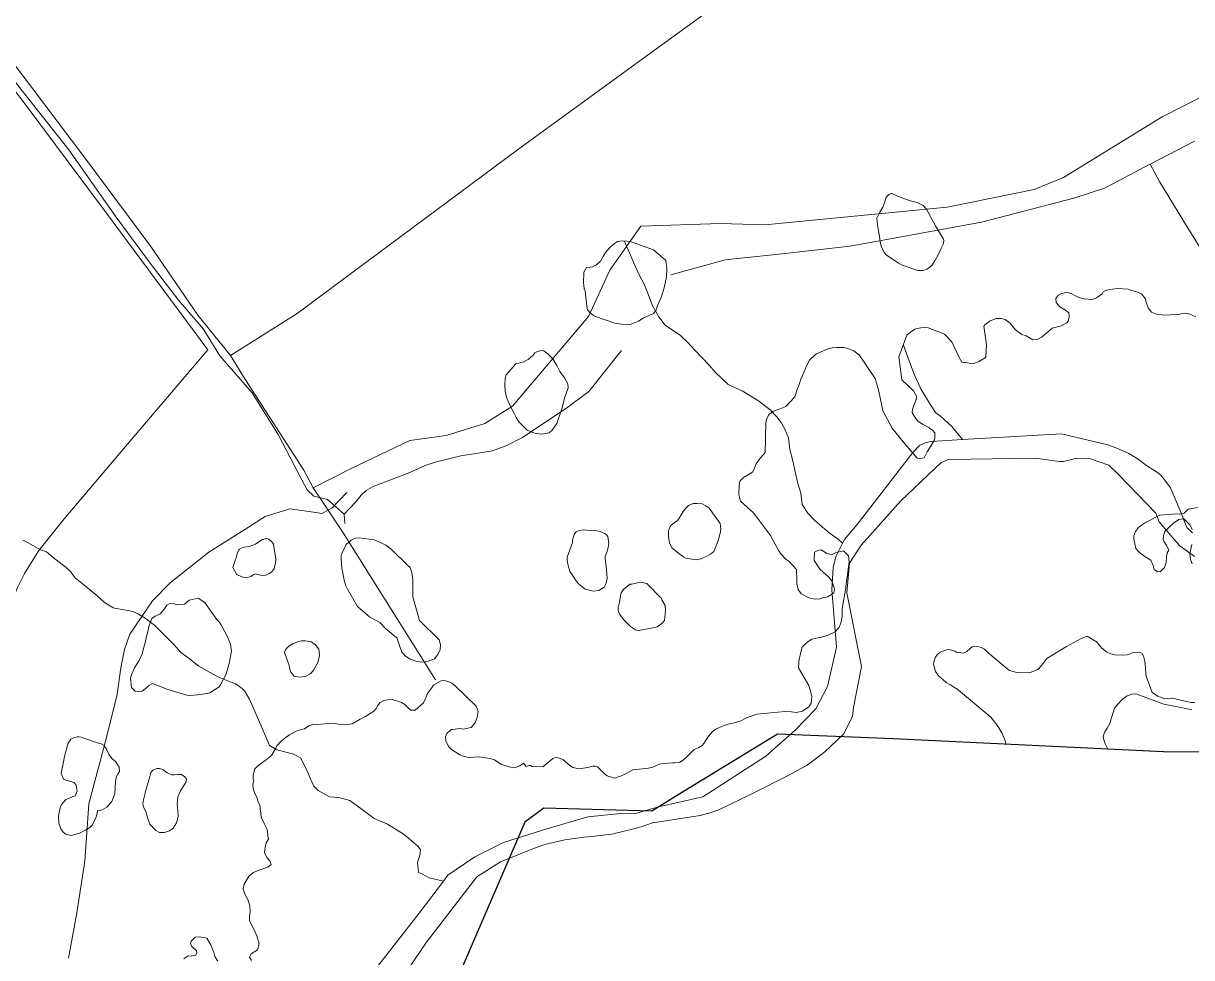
# Model space of a CAD drawing. Header units: metres. Extents: x 4652992 to 4879070, y 2074171 to 2309877.
# Drawn here: x 4653907.9 to 4654094.4, y 2306624.8 to 2306774 of the extents above; entities that cross this region are included whole.
import ezdxf

# ---------------------------------------------------------------- set-up
doc = ezdxf.new("R2010")
doc.units = ezdxf.units.M
doc.header["$MEASUREMENT"] = 0
doc.linetypes.add('DGN Style 3', pattern=[92.779933, 66.271381, -26.508552])
for name, color, linetype, lineweight in [('Level 1', 2, 'Continuous', 0), ('Level 2', 6, 'Continuous', 0), ('Level 20', 30, 'DGN Style 3', 0), ('Level 3', 46, 'Continuous', 0), ('Level 37', 3, 'Continuous', 0), ('Level 38', 3, 'Continuous', 0), ('Level 40', 1, 'Continuous', 0)]:
    doc.layers.add(name, color=color, linetype=linetype, lineweight=lineweight)
doc.layers.add('Limite', color=38, linetype='Continuous', lineweight=0, plot=False)

msp = doc.modelspace()

# ---------------------------------------------------------------- linework, layer by layer
at = {"layer": 'Level 1'}
for points in [[(4654003.798525, 2306739.259707, 1405), (4654004.823488, 2306736.971682, 1403), (4654005.342287, 2306735.672915, 1402), (4654006.314089, 2306733.625674, 1400), (4654006.884524, 2306732.546084, 1399), (4654007.472109, 2306731.186709, 1398), (4654008.308474, 2306728.881289, 1397), (4654009.330691, 2306727.141115, 1396), (4654010.328127, 2306725.799929, 1395), (4654012.800112, 2306724.116091, 1394), (4654013.889712, 2306723.050295, 1393), (4654015.086489, 2306721.794131, 1392), (4654017.444704, 2306719.360293, 1390), (4654018.319521, 2306718.264712, 1389), (4654020.41553, 2306716.333498, 1388), (4654022.638674, 2306715.30768, 1387), (4654025.23511, 2306713.709109, 1386), (4654027.121706, 2306712.252077, 1385), (4654028.166323, 2306711.177492, 1384), (4654028.879885, 2306710.275332, 1383), (4654029.482119, 2306709.075686, 1382), (4654030.015688, 2306707.786684, 1381), (4654030.212282, 2306705.925112, 1380), (4654030.722903, 2306704.116091, 1379), (4654031.183291, 2306701.888125, 1377), (4654031.496096, 2306700.50989, 1376), (4654031.979494, 2306698.953676, 1375), (4654032.211733, 2306697.148928, 1374), (4654033.105288, 2306695.778689, 1373), (4654034.175295, 2306694.667727, 1372), (4654035.381899, 2306693.584292, 1371), (4654036.501284, 2306692.630312, 1370), (4654037.94153, 2306691.631533, 1369), (4654038.654698, 2306690.99313, 1368.4905)], [(4654048.379885, 2306722.581911, 1386), (4654049.27228, 2306720.109682, 1381), (4654050.121279, 2306717.799074, 1378), (4654051.157473, 2306715.648928, 1375), (4654052.665285, 2306713.06592, 1372), (4654053.484926, 2306711.859133, 1370), (4654054.340517, 2306711.229494, 1369), (4654056.101076, 2306709.608095, 1368), (4654057.796451, 2306707.516023, 1367.300058)], [(4653907.865407, 2306691.487988, 1408.8586), (4653908.697498, 2306691.017673, 1408.4108), (4653910.671836, 2306689.947457, 1407.504), (4653911.629539, 2306689.604453, 1407.0828), (4653912.692525, 2306688.719495, 1406.3787), (4653914.12369, 2306687.611599, 1405.4908), (4653914.748588, 2306687.088111, 1404.7453), (4653915.420381, 2306686.504345, 1404.3723), (4653916.177214, 2306685.436372, 1404.0985), (4653918.160708, 2306683.83832, 1403), (4653919.701906, 2306682.609133, 1402), (4653920.852114, 2306681.583132, 1401), (4653921.580691, 2306681.074099, 1400), (4653922.254885, 2306680.674685, 1399), (4653925.430727, 2306680.09833, 1397.92), (4653926.28052, 2306679.733889, 1397.88), (4653927.558108, 2306678.915713, 1397.88), (4653928.911318, 2306677.872927, 1397.74), (4653931.930483, 2306674.793886, 1396), (4653933.041323, 2306673.548891, 1395), (4653934.204287, 2306672.720095, 1394), (4653935.9173, 2306671.356692, 1393), (4653939.091494, 2306669.598513, 1391), (4653941.799319, 2306668.524294, 1390), (4653942.863283, 2306667.80768, 1389.36), (4653943.246889, 2306667.405276, 1389.12), (4653944.00928, 2306666.070498, 1389), (4653945.973879, 2306661.559695, 1388), (4653947.227724, 2306658.71332, 1387), (4653948.390078, 2306658.003298, 1386.92), (4653951.086122, 2306657.32158, 1386), (4653952.223832, 2306656.66012, 1385.5629), (4653953.229251, 2306654.622825, 1385), (4653953.943627, 2306652.876571, 1384), (4653954.287586, 2306652.188653, 1383), (4653954.975504, 2306651.527193, 1382), (4653956.774675, 2306650.521775, 1381.3252), (4653958.256344, 2306650.415941, 1381), (4653960.029056, 2306649.913232, 1380), (4653961.997683, 2306648.456484, 1379), (4653963.918439, 2306647.055726, 1378.4747), (4653966.043276, 2306646.156496, 1378), (4653968.721316, 2306644.501711, 1377), (4653970.955874, 2306642.55292, 1376), (4653971.300329, 2306642.022018, 1375.8521), (4653971.20111, 2306641.162121, 1375.6736), (4653970.837307, 2306640.004566, 1375.4968), (4653971.002672, 2306638.417063, 1375.3449), (4653971.498767, 2306638.185552, 1375.2546), (4653972.689394, 2306637.557165, 1375), (4653974.962115, 2306637.038226, 1374.225646)]]:
    msp.add_polyline3d(points, dxfattribs=at)
at = {"layer": 'Level 2'}
for points in [[(4653963.118288, 2306621.724673, 1375), (4653971.118288, 2306631.919131, 1374.5517), (4653974.962115, 2306637.038226, 1374.2256), (4653975.687685, 2306638.004519, 1374.1641), (4653979.986513, 2306640.925478, 1374), (4653984.561709, 2306643.235293, 1373.5315), (4653991.439089, 2306645.37073, 1373.3603), (4653997.988528, 2306647.320498, 1373.2165), (4654003.28351, 2306647.821108, 1372.9651), (4654005.431887, 2306647.784731, 1372.9651), (4654009.25812, 2306648.908877, 1372.6865), (4654016.353518, 2306650.523073, 1372.2969), (4654026.393496, 2306657.014101, 1371.095), (4654031.090273, 2306661.14728, 1370.615), (4654034.410708, 2306664.527712, 1369.995), (4654036.225527, 2306668.109499, 1370), (4654037.69269, 2306674.38373, 1369.72), (4654036.928713, 2306683.53351, 1369), (4654037.167483, 2306687.160525, 1368.8), (4654037.633486, 2306688.981692, 1368.66), (4654038.654698, 2306690.99313, 1368.4905), (4654038.959109, 2306691.592715, 1368.44), (4654040.98572, 2306693.976687, 1368.38), (4654049.890322, 2306705.463503, 1368), (4654050.935488, 2306706.558474, 1367.72), (4654051.946291, 2306707.075503, 1367.64), (4654052.819704, 2306707.231692, 1367.54), (4654057.796451, 2306707.516023, 1367.3001), (4654073.561098, 2306708.416689, 1366.54), (4654081.000124, 2306706.670901, 1366.14), (4654082.656313, 2306706.072085, 1366), (4654084.356509, 2306705.328676, 1365.98), (4654085.667483, 2306704.519106, 1365.9), (4654087.12372, 2306703.408083, 1365.8), (4654088.901308, 2306702.257326, 1365.52), (4654089.412905, 2306701.846316, 1365.28), (4654090.091311, 2306701.023684, 1365.28), (4654091.002688, 2306699.820315, 1365.16), (4654092.486696, 2306696.309878, 1365), (4654093.561892, 2306693.494509, 1364), (4654094.493105, 2306692.662295, 1363.92)], [(4654094.81653, 2306688.864504, 1364), (4654092.499087, 2306690.52289, 1363.7338), (4654091.987307, 2306691.093691, 1363.7738), (4654089.155276, 2306694.404116, 1365), (4654088.63312, 2306695.79352, 1365.18), (4654082.64551, 2306702.011477, 1365.8976), (4654081.164919, 2306703.430117, 1365.9976), (4654078.060305, 2306704.502077, 1366.3948), (4654075.920107, 2306704.581118, 1366.4148), (4654075.011294, 2306704.274111, 1366.4948), (4654073.9079, 2306704.024111, 1366.5348), (4654073.284487, 2306704.011111, 1366.5348), (4654069.444094, 2306704.539675, 1366.7635), (4654055.566714, 2306704.364504, 1367.92), (4654054.408083, 2306703.859682, 1368), (4654047.94269, 2306697.761477, 1368.1574), (4654041.614077, 2306690.685305, 1368.4656), (4654039.750307, 2306687.812319, 1368.5656), (4654039.333315, 2306683.051089, 1369), (4654041.654909, 2306671.283877, 1369.7326), (4654040.420473, 2306664.758913, 1369.68), (4654040.226504, 2306663.317873, 1369.7), (4654038.816897, 2306660.494875, 1370), (4654035.803286, 2306657.690127, 1370.7822), (4654035.105532, 2306657.129702, 1370.7822), (4654033.00873, 2306655.567873, 1370.8822), (4654030.08948, 2306653.962099, 1371.0222), (4654024.372317, 2306651.082522, 1371.68), (4654018.931277, 2306648.407473, 1372.02), (4654017.689272, 2306647.994875, 1372.16), (4654015.927492, 2306647.502321, 1372.28), (4654014.246279, 2306647.244326, 1372.38), (4654008.308108, 2306646.367922, 1372.68), (4654006.512697, 2306645.719485, 1372.8), (4654005.157717, 2306645.331484, 1372.9), (4654003.778933, 2306645.037478, 1372.98), (4654001.858889, 2306644.564516, 1373.04), (4654000.410708, 2306644.359682, 1373.1), (4653999.128298, 2306644.237673, 1373.18), (4653997.493532, 2306644.058474, 1373.22), (4653996.264529, 2306643.910097, 1373.28), (4653994.359133, 2306643.641482, 1373.3), (4653991.140078, 2306642.901491, 1373.38), (4653989.746523, 2306642.403078, 1373.44), (4653984.062502, 2306640.107302, 1373.54), (4653980.291689, 2306637.707522, 1374), (4653972.26813, 2306627.297121, 1374.78), (4653967.302126, 2306619.995913, 1375)]]:
    msp.add_polyline3d(points, dxfattribs=at)
at = {"layer": 'Level 20', "linetype": 'Continuous'}
msp.add_polyline3d([(4653915.113804, 2306624.756199, 1398.5443), (4653916.438629, 2306631.689432, 1398.6443), (4653917.722751, 2306640.221493, 1398.5443), (4653918.396721, 2306649.391944, 1398.6443), (4653921.248137, 2306660.210158, 1398.5443), (4653922.896996, 2306666.842386, 1398.586428), (4653923.481021, 2306671.071202, 1398.686427), (4653924.056837, 2306674.011911, 1398.786428), (4653924.936684, 2306676.479681, 1398.886427), (4653928.5249, 2306681.798305, 1398.786428), (4653931.377747, 2306684.642675, 1398.786428), (4653937.528943, 2306689.565817, 1398.886427), (4653943.256005, 2306693.162511, 1399.086428), (4653946.545134, 2306695.230657, 1399.086428), (4653950.472435, 2306696.49301, 1399.186427), (4653953.550343, 2306696.034917, 1399.186427), (4653955.571553, 2306695.710786, 1398.886427), (4653957.180095, 2306696.582976, 1398.886427), (4653959.539571, 2306699.052213, 1398.886427)], dxfattribs=at)
at = {"layer": 'Level 3'}
for points in [[(4653877.701479, 2306802.479494, 1419.87), (4653893.8631, 2306781.741091, 1419), (4653906.013308, 2306765.444704, 1418), (4653915.219118, 2306753.78229, 1417), (4653922.753115, 2306743.044314, 1416), (4653928.345522, 2306735.463503, 1415), (4653932.666323, 2306729.793886, 1414), (4653936.69092, 2306725.165285, 1413), (4653939.283327, 2306720.878481, 1412), (4653944.422732, 2306714.981875, 1409.16), (4653948.611086, 2306708.311709, 1405.98), (4653951.959109, 2306701.89313, 1402.64), (4653953.228091, 2306699.492129, 1399.92), (4653954.300478, 2306698.504702, 1399.18), (4653956.481875, 2306697.961916, 1399), (4653959.102297, 2306695.643679, 1398.3)], [(4654094.794497, 2306755.173281, 1397.51), (4654087.728884, 2306751.466494, 1397.54)], [(4654011.275515, 2306733.824282, 1398.56), (4654019.898684, 2306736.194521, 1398.5), (4654028.456728, 2306737.13373, 1398.42), (4654039.871706, 2306738.394472, 1398), (4654060.796328, 2306742.210696, 1397.68), (4654075.580324, 2306746.081484, 1397.64), (4654080.422732, 2306747.638308, 1397.54), (4654082.871706, 2306748.911318, 1397.54), (4654085.968874, 2306750.602297, 1397.54), (4654086.679323, 2306750.978091, 1397.54), (4654087.176882, 2306751.228091, 1397.54), (4654087.728884, 2306751.466494, 1397.54), (4654089.199099, 2306748.736513, 1397), (4654093.679079, 2306741.372072, 1393.06), (4654098.869875, 2306733.124331, 1388.16), (4654101.323488, 2306728.773684, 1386.2), (4654102.456118, 2306726.295473, 1385), (4654103.123476, 2306725.523928, 1384.56), (4654107.967898, 2306723.807925, 1383), (4654109.959475, 2306721.939089, 1382), (4654112.62073, 2306715.71332, 1380), (4654113.725283, 2306712.953127, 1379), (4654114.193911, 2306711.760683, 1378.48)], [(4654003.368288, 2306721.754092, 1398.14), (4653998.152712, 2306715.21509, 1398.14), (4653994.8183, 2306712.695925, 1398.14), (4653987.598696, 2306707.849489, 1398.14), (4653985.081911, 2306706.571291, 1398.14), (4653982.774477, 2306705.725283, 1398.14), (4653977.760683, 2306704.929873, 1398.14), (4653975.555483, 2306704.423281, 1398.14), (4653973.671877, 2306703.934084, 1398.14), (4653972.039919, 2306703.404909, 1398.14), (4653969.363528, 2306702.19031, 1398.14), (4653963.727297, 2306700.053713, 1398.14), (4653962.644472, 2306699.391115, 1398.14), (4653961.859499, 2306698.635073, 1398.14), (4653960.997927, 2306697.591677, 1398.14), (4653959.102297, 2306695.643679, 1398.3), (4653959.257509, 2306694.155276, 1398)]]:
    msp.add_polyline3d(points, dxfattribs=at)
at = {"layer": 'Level 37'}
for points in [[(4653973.677676, 2306669.192818, 1383.321722), (4653958.96536, 2306692.642822, 1398.421721), (4653956.040124, 2306697.071658, 1400.021722), (4653954.178455, 2306699.817374, 1402.821722), (4653952.714067, 2306702.648817, 1404.721721), (4653943.255712, 2306717.233433, 1412.021722), (4653941.005814, 2306720.959717, 1413.221721), (4653935.802357, 2306727.40005, 1414.421721), (4653928.261899, 2306738.360041, 1417.021722), (4653917.719956, 2306752.487298, 1418.321722), (4653906.768444, 2306767.039859, 1419.321722), (4653899.030715, 2306777.13192, 1419.898601), (4653892.014047, 2306786.283525, 1420.421721), (4653877.356803, 2306805.70542, 1421.021722), (4653880.458037, 2306815.110761, 1422.021722), (4653886.605424, 2306832.251698, 1422.121722), (4653891.648669, 2306847.352522, 1422.421721), (4653895.74929, 2306860.857101, 1422.752103)], [(4653941.005814, 2306720.959717, 1413.221721), (4653951.602638, 2306727.655431, 1413.586428), (4653986.784666, 2306753.750896, 1412.986428), (4654008.659337, 2306769.701789, 1412.586428), (4654037.434658, 2306790.6114, 1412.986428), (4654074.533433, 2306817.439307, 1412.086428)], [(4654096.029775, 2306762.294338, 1402.586428), (4654089.634417, 2306759.039618, 1402.586428), (4654073.879043, 2306749.360223, 1401.186427), (4654069.244938, 2306747.425378, 1401.186427), (4654055.351056, 2306744.617359, 1401.586428), (4654026.252607, 2306741.79738, 1402.686427), (4654019.199217, 2306742.0118, 1404.786428), (4654006.480967, 2306741.60575, 1407.286428), (4654001.527995, 2306734.544861, 1406.086428), (4653998.123254, 2306727.19302, 1405.286428), (4653985.984389, 2306712.880358, 1404.386427), (4653981.592447, 2306710.076527, 1403.986428), (4653975.377246, 2306708.155993, 1403.486428), (4653969.611128, 2306707.385403, 1403.486428), (4653960.160121, 2306702.877505, 1403.486428), (4653954.178455, 2306699.817374, 1402.821722)]]:
    msp.add_polyline3d(points, dxfattribs=at)
at = {"layer": 'Level 38'}
msp.add_polyline3d([(4653846.683281, 2306763.614391, 1422.6217), (4653838.672211, 2306753.87082, 1422.6217), (4653862.719997, 2306721.567097, 1419.849803), (4653883.785163, 2306693.269968, 1417.4217), (4653891.57649, 2306683.05803, 1415.7217), (4653893.274688, 2306681.195533, 1415.4217), (4653894.862878, 2306679.77811, 1414.9217), (4653902.566784, 2306673.070888, 1411.7217), (4653907.016291, 2306683.935236, 1411.0217), (4653908.104302, 2306686.133549, 1410.2217), (4653910.407836, 2306689.837934, 1409.6217), (4653914.471646, 2306694.891525, 1410.3217), (4653924.240879, 2306706.414229, 1412.3217), (4653937.367496, 2306721.875038, 1414.5217), (4653920.863767, 2306744.10528, 1418.5217), (4653907.7447, 2306761.690462, 1420.1217), (4653901.23698, 2306769.926025, 1420.573535), (4653890.461241, 2306783.562794, 1421.3217), (4653876.15385, 2306800.47325, 1422.0217), (4653874.364621, 2306798.154441, 1422.9217), (4653866.616798, 2306788.518172, 1422.5217), (4653849.833245, 2306767.678082, 1422.5217), (4653846.683281, 2306763.614391, 1422.6217)], dxfattribs=at)
at = {"layer": 'Level 40', "color": 3, "flags": 128}
for points, elevation in [([(4653986.52132, 2306719.616138), (4653986.99553, 2306719.736797), (4653987.773253, 2306719.960235), (4653988.474458, 2306720.320604), (4653989.227847, 2306720.966061), (4653989.524654, 2306721.379178), (4653989.963086, 2306721.601775), (4653990.580376, 2306721.75199), (4653990.991595, 2306721.701757), (4653991.61551, 2306721.217322), (4653992.429803, 2306720.433094), (4653993.062382, 2306719.366398), (4653993.556694, 2306718.367045), (4653994.305939, 2306717.395479), (4653994.794262, 2306716.426857), (4653994.885215, 2306715.787776), (4653994.570999, 2306714.871954), (4653994.344608, 2306714.277935), (4653993.863282, 2306712.435029), (4653993.060184, 2306710.113083), (4653992.292856, 2306709.023143), (4653991.845283, 2306708.617553), (4653990.608718, 2306708.414403), (4653989.515858, 2306708.552057), (4653988.349309, 2306709.049847), (4653987.898396, 2306709.464371), (4653986.992606, 2306710.372264), (4653986.573511, 2306711.054404), (4653986.076993, 2306712.013576), (4653985.575259, 2306712.996366), (4653985.063406, 2306714.135808), (4653984.792119, 2306715.266541), (4653984.747658, 2306716.281714), (4653984.811264, 2306717.326995), (4653984.956737, 2306717.87612), (4653986.52132, 2306719.616138)], 1409.388405), ([(4653995.537243, 2306691.100966), (4653995.583335, 2306691.537432), (4653995.883191, 2306692.479813), (4653996.146332, 2306692.810655), (4653996.601727, 2306693.025546), (4653997.338248, 2306693.102737), (4653997.852263, 2306693.066861), (4653998.673516, 2306693.035616), (4653999.417122, 2306692.957801), (4653999.961884, 2306692.8753), (4654000.719131, 2306692.527529), (4654000.984542, 2306692.298579), (4654001.223225, 2306692.038984), (4654001.382649, 2306690.893791), (4654001.14654, 2306689.807543), (4654000.761125, 2306688.841714), (4654000.775533, 2306688.522903), (4654000.926543, 2306687.307366), (4654001.056916, 2306686.120854), (4654001.072693, 2306685.350498), (4654000.941837, 2306684.591594), (4654000.62417, 2306683.986243), (4653999.787774, 2306683.421153), (4653998.856484, 2306683.33788), (4653997.563913, 2306683.666387), (4653996.538866, 2306684.517751), (4653996.055919, 2306685.15902), (4653995.732866, 2306685.607437), (4653995.113501, 2306686.447257), (4653994.80942, 2306687.642431), (4653994.707897, 2306688.36474), (4653994.688529, 2306688.743724), (4653995.537243, 2306691.100966)], 1391.888405), ([(4653949.609805, 2306673.565192), (4653949.622383, 2306673.623299), (4653949.888225, 2306674.136001), (4653950.284054, 2306674.545235), (4653950.949944, 2306674.935684), (4653951.661299, 2306675.247264), (4653952.33866, 2306675.379017), (4653952.939389, 2306675.41266), (4653953.863743, 2306675.23082), (4653954.446537, 2306674.893129), (4653955.068856, 2306674.090359), (4653955.216225, 2306673.138763), (4653954.971345, 2306672.024761), (4653954.28211, 2306670.793786), (4653953.82171, 2306670.197759), (4653952.939167, 2306669.73232), (4653951.960372, 2306669.625616), (4653951.168303, 2306669.78538), (4653950.63143, 2306670.403092), (4653950.421416, 2306671.053863), (4653950.335372, 2306671.46609), (4653949.609805, 2306673.565192)], 1393.388405), ([(4653927.386772, 2306651.107497), (4653927.442146, 2306651.362887), (4653927.870374, 2306652.765512), (4653928.12682, 2306653.755801), (4653928.301209, 2306654.362021), (4653928.603005, 2306654.755008), (4653929.217354, 2306655.027023), (4653929.6392, 2306655.029109), (4653930.179191, 2306654.843488), (4653930.89095, 2306654.351446), (4653931.612958, 2306653.99342), (4653932.042857, 2306653.989372), (4653932.603038, 2306654.050667), (4653933.166668, 2306654.070359), (4653933.698549, 2306653.692206), (4653933.962012, 2306653.309704), (4653933.837722, 2306652.766105), (4653933.548886, 2306652.331481), (4653932.987141, 2306651.464962), (4653932.563041, 2306650.509242), (4653932.480121, 2306649.393087), (4653932.582288, 2306648.335312), (4653932.622474, 2306647.349639), (4653932.393263, 2306646.346209), (4653931.863562, 2306645.497523), (4653931.252969, 2306645.060425), (4653930.452677, 2306644.79912), (4653929.667798, 2306644.83327), (4653929.09341, 2306645.122698), (4653928.117674, 2306646.121366), (4653927.744042, 2306647.17798), (4653927.462904, 2306648.135969), (4653927.135354, 2306648.73847), (4653926.998159, 2306649.363847), (4653927.107665, 2306650.033062), (4653927.386772, 2306651.107497)], 1400.888405)]:
    msp.add_lwpolyline(points, dxfattribs=dict(at, elevation=elevation))
at = {"layer": 'Level 40', "color": 3}
for points in [[(4654047.442501, 2306746.394787, 1408.888405), (4654047.554148, 2306746.339583, 1408.888405), (4654049.281432, 2306745.685877, 1408.388405), (4654049.704666, 2306745.593973, 1408.388405), (4654050.537212, 2306745.353678, 1408.388405), (4654051.510169, 2306744.864141, 1408.388405), (4654052.067308, 2306744.32694, 1408.388405), (4654053.53241, 2306741.521062, 1406.888405), (4654054.724354, 2306739.622272, 1405.388405), (4654054.817272, 2306739.285402, 1405.388405), (4654054.760281, 2306738.810166, 1405.388405), (4654054.395058, 2306738.064543, 1405.388405), (4654053.886265, 2306737.021414, 1405.388405), (4654053.362751, 2306736.069376, 1405.388405), (4654052.870645, 2306735.319489, 1405.388405), (4654052.170614, 2306734.707302, 1405.388405), (4654051.458946, 2306734.513013, 1405.388405), (4654050.66849, 2306734.52236, 1405.388405), (4654048.141966, 2306735.350639, 1407.388405), (4654047.58348, 2306735.689007, 1407.388405), (4654046.391871, 2306736.463145, 1407.388405), (4654045.657728, 2306736.943598, 1407.388405), (4654045.271286, 2306737.408369, 1407.388405), (4654044.821167, 2306738.412007, 1407.388405), (4654044.655847, 2306739.108565, 1407.388405), (4654044.592188, 2306739.647184, 1407.388405), (4654044.248783, 2306741.78255, 1407.388405), (4654044.152519, 2306742.315306, 1407.388405), (4654044.102415, 2306742.886092, 1407.388405), (4654044.618126, 2306743.82773, 1407.388405), (4654045.068731, 2306744.638228, 1407.388405), (4654045.391574, 2306745.47542, 1407.388405), (4654045.622102, 2306746.245671, 1407.388405), (4654045.869584, 2306746.499858, 1407.388405), (4654046.05193, 2306746.647844, 1407.388405), (4654046.286143, 2306746.738571, 1407.388405), (4654046.578869, 2306746.806197, 1407.388405), (4654047.442501, 2306746.394787, 1408.888405)], [(4653997.777786, 2306734.988778, 1410.888405), (4653998.367463, 2306735.072214, 1410.888405), (4653998.734014, 2306735.119715, 1410.888405), (4653999.370961, 2306735.426728, 1410.888405), (4654000.00112, 2306736.015386, 1410.888405), (4654000.463723, 2306736.751204, 1410.888405), (4654000.830882, 2306737.410731, 1410.888405), (4654001.491158, 2306738.189096, 1410.888405), (4654002.237288, 2306738.833066, 1410.888405), (4654002.765567, 2306739.128431, 1410.888405), (4654003.480463, 2306739.224558, 1410.888405), (4654004.293671, 2306739.194216, 1410.888405), (4654004.930292, 2306739.083395, 1410.888405), (4654008.503459, 2306737.82581, 1409.388405), (4654010.438421, 2306736.085944, 1407.888405), (4654010.618248, 2306734.835619, 1407.888405), (4654010.534014, 2306733.507991, 1407.888405), (4654010.181012, 2306731.729261, 1407.888405), (4654009.724586, 2306730.200394, 1407.888405), (4654009.11628, 2306728.903632, 1407.888405), (4654008.840416, 2306728.10274, 1407.888405), (4654008.509298, 2306727.635681, 1407.888405), (4654007.422726, 2306727.177382, 1407.888405), (4654006.848387, 2306726.921867, 1407.888405), (4654006.086122, 2306726.447198, 1407.888405), (4654004.775004, 2306725.884764, 1407.888405), (4654004.129505, 2306725.82499, 1407.888405), (4654003.317166, 2306725.944237, 1407.888405), (4654002.307439, 2306726.120406, 1407.888405), (4653999.238885, 2306727.162427, 1409.388405), (4653998.931591, 2306727.330184, 1409.388405), (4653998.370861, 2306727.752728, 1409.388405), (4653997.955201, 2306728.234877, 1409.388405), (4653997.821307, 2306728.823817, 1409.388405), (4653997.567216, 2306731.202844, 1410.888405), (4653997.435888, 2306731.57533, 1410.888405), (4653997.345145, 2306732.166441, 1410.888405), (4653997.336331, 2306732.476252, 1410.888405), (4653997.341328, 2306733.129312, 1410.888405), (4653997.376047, 2306733.570243, 1410.888405), (4653997.348364, 2306733.868876, 1410.888405), (4653997.367222, 2306734.271265, 1410.888405), (4653997.777786, 2306734.988778, 1410.888405)], [(4653944.334687, 2306624.400721, 1388.9), (4653944.033207, 2306624.901384, 1389.3), (4653944.280991, 2306625.427343, 1389.65), (4653945.319149, 2306626.100141, 1390.15), (4653945.561855, 2306627.020579, 1390.5), (4653945.209999, 2306628.318445, 1390.9), (4653944.720235, 2306629.380952, 1391.3), (4653944.008731, 2306630.732595, 1391.6), (4653944.007588, 2306631.346386, 1391.6), (4653944.135635, 2306632.151651, 1391.6), (4653944.070625, 2306633.085789, 1391.6), (4653943.761423, 2306634.115885, 1391.6), (4653943.347331, 2306634.861627, 1391.6), (4653943.020252, 2306635.807806, 1391.6), (4653943.18153, 2306636.561963, 1391.6), (4653943.955639, 2306637.892552, 1391.4), (4653944.638681, 2306638.40396, 1391.4), (4653945.267957, 2306638.663926, 1391.4), (4653946.9422, 2306639.270359, 1391.4), (4653947.464839, 2306639.717293, 1391.1), (4653947.30843, 2306640.234768, 1390.75), (4653946.782791, 2306640.807801, 1390.15), (4653946.425556, 2306641.632651, 1389.8), (4653946.51159, 2306642.448825, 1389.8), (4653946.706572, 2306643.153861, 1389.8), (4653947.09238, 2306643.823982, 1391.65), (4653947.011037, 2306643.920133, 1393.5), (4653946.933078, 2306644.358749, 1393.5), (4653946.843015, 2306645.26553, 1393.5), (4653946.590404, 2306645.810025, 1393.5), (4653946.390462, 2306646.11977, 1393.5), (4653945.901323, 2306647.235089, 1393.5), (4653945.855423, 2306647.858174, 1393.5), (4653945.858609, 2306647.917028, 1393.1978), (4653945.769682, 2306648.160319, 1393.15), (4653945.673509, 2306649.175831, 1392.9), (4653945.401364, 2306649.651414, 1392.9), (4653945.195646, 2306650.437531, 1392.9), (4653944.85312, 2306651.020864, 1392.9), (4653944.602737, 2306651.816443, 1392.9), (4653944.566311, 2306652.519965, 1392.9), (4653944.715358, 2306653.058727, 1393.2), (4653944.626383, 2306653.30439, 1393.5), (4653944.613801, 2306654.019352, 1393.5), (4653944.692752, 2306654.384055, 1393.5), (4653944.89596, 2306654.983433, 1393.5), (4653945.229271, 2306655.350714, 1393.5), (4653946.18304, 2306656.092966, 1393.5), (4653946.479171, 2306656.252744, 1393.5), (4653947.238676, 2306656.891403, 1393.5), (4653947.517478, 2306657.086222, 1393.5), (4653948.253789, 2306658.353401, 1393.5), (4653948.339914, 2306658.575682, 1393.5), (4653949.056954, 2306659.41243, 1393.5), (4653949.8647, 2306660.041513, 1393.5), (4653950.389052, 2306660.399545, 1393.5), (4653951.487348, 2306660.99103, 1393.5), (4653951.736939, 2306661.106385, 1393.5), (4653952.784626, 2306661.356453, 1391), (4653953.507411, 2306661.847962, 1391), (4653954.247704, 2306662.109138, 1391), (4653954.918027, 2306662.032339, 1391), (4653957.084993, 2306662.247211, 1389.5), (4653957.687898, 2306662.19182, 1389.5), (4653958.214789, 2306662.082622, 1389.5), (4653959.220597, 2306662.00489, 1389.5), (4653960.38553, 2306662.140358, 1389.5), (4653961.674362, 2306662.890225, 1389.5), (4653962.40005, 2306663.248002, 1389.5), (4653963.863463, 2306664.166574, 1387.5), (4653964.229018, 2306664.60014, 1387.5), (4653964.45944, 2306665.025552, 1387.5), (4653964.86658, 2306665.548991, 1387.5), (4653965.439151, 2306665.900367, 1387.5), (4653966.623464, 2306666.104931, 1387.5), (4653968.260635, 2306665.569686, 1387.5), (4653968.814921, 2306665.26262, 1387.5), (4653969.730185, 2306664.328076, 1386), (4653970.448221, 2306664.330604, 1386), (4653971.773588, 2306665.527303, 1386), (4653972.139914, 2306666.328604, 1386), (4653972.441516, 2306667.013952, 1386), (4653973.044172, 2306667.857546, 1386), (4653973.384142, 2306668.312688, 1386), (4653974.615896, 2306669.032902, 1386), (4653975.120166, 2306669.071642, 1386), (4653975.66982, 2306668.9351, 1386), (4653976.328262, 2306668.650397, 1386), (4653976.882289, 2306668.176534, 1386), (4653980.169754, 2306664.968573, 1383.5), (4653980.506818, 2306664.13767, 1383.5), (4653980.366313, 2306663.147095, 1383.5), (4653980.035927, 2306662.302793, 1383.5), (4653979.377417, 2306661.588552, 1383.5), (4653978.131349, 2306661.287383, 1383.5), (4653977.590699, 2306661.402985, 1383.5), (4653976.473768, 2306661.259597, 1383.5), (4653976.209917, 2306661.249223, 1383.5), (4653975.531925, 2306660.583912, 1383.5), (4653975.315943, 2306660.05144, 1383.5), (4653975.354099, 2306659.458022, 1383.5), (4653975.769354, 2306658.514525, 1383.5), (4653976.298356, 2306658.014535, 1383.5), (4653976.844383, 2306657.661375, 1383.5), (4653977.592834, 2306657.187432, 1383.5), (4653978.149566, 2306656.969829, 1383.5), (4653978.905541, 2306656.792247, 1383.5), (4653979.783338, 2306656.8109, 1383.5), (4653980.603487, 2306656.880099, 1383.5), (4653982.434796, 2306656.630455, 1383.5), (4653983.113083, 2306656.384749, 1383.5), (4653984.148513, 2306655.709017, 1383.5), (4653985.429004, 2306655.282599, 1383.5), (4653986.319594, 2306655.148584, 1383.5), (4653987.167634, 2306655.4439, 1383.5), (4653987.747891, 2306655.8736, 1383.5), (4653988.150862, 2306655.317364, 1381), (4653988.658687, 2306655.526214, 1381), (4653988.852492, 2306655.499219, 1381), (4653989.131072, 2306655.344736, 1381), (4653990.831457, 2306655.266562, 1381), (4653991.482757, 2306655.838988, 1381), (4653992.412311, 2306656.637078, 1381), (4653993.02509, 2306656.838807, 1380.5), (4653993.288004, 2306656.72228, 1380.5), (4653994.015107, 2306656.451952, 1380.5), (4653994.33433, 2306656.215217, 1380.5), (4653994.848906, 2306655.701822, 1380.5), (4653995.617123, 2306655.178878, 1380.5), (4653996.633973, 2306654.994308, 1380.5), (4653997.937377, 2306655.205311, 1380.5), (4653998.784192, 2306655.386113, 1380.5), (4653999.159673, 2306655.384807, 1380.5), (4653999.540589, 2306655.303372, 1380.5), (4653999.879292, 2306654.993507, 1380.5), (4654000.499109, 2306654.313543, 1380.5), (4654001.067489, 2306653.861252, 1380.5), (4654002.284824, 2306653.487418, 1380.5), (4654003.380325, 2306653.867058, 1380.5), (4654004.02182, 2306654.19009, 1380.5), (4654005.162612, 2306654.813674, 1380.5), (4654007.681549, 2306655.083705, 1378), (4654008.087193, 2306655.175664, 1378), (4654008.388792, 2306655.244787, 1378), (4654008.921401, 2306655.518591, 1378), (4654009.39428, 2306655.729376, 1378), (4654010.043708, 2306655.804208, 1378), (4654011.561714, 2306655.947584, 1378), (4654011.882735, 2306655.9484, 1378), (4654012.707999, 2306656.04164, 1378), (4654013.206826, 2306656.328841, 1378), (4654013.862865, 2306656.941339, 1378), (4654014.974789, 2306658.03405, 1378), (4654015.22874, 2306658.177527, 1378), (4654015.724186, 2306658.379177, 1378), (4654016.269306, 2306658.678492, 1378), (4654016.49828, 2306659.029533, 1378), (4654017.255944, 2306660.203954, 1378), (4654017.897361, 2306660.949995, 1378), (4654018.431823, 2306661.326971, 1378), (4654019.217192, 2306661.68033, 1378), (4654019.767878, 2306661.899181, 1378), (4654020.421764, 2306662.122534, 1378), (4654021.37386, 2306662.329713, 1378), (4654022.404274, 2306662.640932, 1378), (4654023.320654, 2306663.084849, 1378), (4654024.469091, 2306663.55436, 1378), (4654024.994797, 2306663.716177, 1378), (4654029.414352, 2306664.120264, 1380.5), (4654029.62089, 2306664.162013, 1380.5), (4654030.52764, 2306664.056293, 1380.5), (4654031.235346, 2306663.945544, 1380.5), (4654032.274939, 2306664.149386, 1380.5), (4654033.263452, 2306664.86117, 1380.5), (4654033.636793, 2306665.475699, 1380.5), (4654033.731123, 2306666.489021, 1380.5), (4654033.591283, 2306667.157437, 1380.5), (4654033.412178, 2306667.661941, 1380.5), (4654033.255996, 2306668.246706, 1380.5), (4654031.645323, 2306671.088899, 1379), (4654031.656532, 2306672.079524, 1379), (4654031.789587, 2306672.698871, 1379), (4654031.920421, 2306673.30769, 1379), (4654032.033147, 2306673.821773, 1379), (4654032.207587, 2306674.364941, 1379), (4654033.018389, 2306675.190831, 1379), (4654033.765317, 2306675.654822, 1379), (4654035.294217, 2306676.009195, 1379), (4654036.268018, 2306676.23288, 1379), (4654037.476323, 2306676.851706, 1379), (4654038.098417, 2306677.604423, 1379), (4654038.370319, 2306678.209762, 1379), (4654038.602761, 2306679.292293, 1379.5623), (4654038.607704, 2306680.54095, 1379.3884), (4654039.173446, 2306683.838374, 1379.3884), (4654039.19538, 2306684.00747, 1379.4902), (4654039.712133, 2306687.991264, 1381.8884), (4654039.598103, 2306688.990938, 1381.8884), (4654038.814283, 2306689.786978, 1381.8884), (4654037.644138, 2306689.476287, 1381.8884), (4654036.910753, 2306689.137394, 1381.8884), (4654036.080123, 2306689.407504, 1381.8884), (4654035.249372, 2306689.901772, 1381.8884), (4654034.692063, 2306689.82265, 1381.8884), (4654034.158897, 2306689.563508, 1381.8884), (4654034.129045, 2306688.197871, 1379.8884), (4654035.072217, 2306686.802595, 1377.8884), (4654036.456613, 2306685.575507, 1375.8884), (4654036.921036, 2306685.002894, 1375.8884), (4654037.382267, 2306683.678673, 1375.8884), (4654037.24534, 2306683.04113, 1375.8884), (4654036.30018, 2306682.429027, 1375.5), (4654035.502957, 2306682.290551, 1375.5), (4654035.018687, 2306682.107603, 1375.5), (4654034.23189, 2306682.039, 1375.5), (4654033.282668, 2306682.259533, 1375.5), (4654032.053169, 2306682.881097, 1375.5), (4654031.549384, 2306683.608387, 1375.5), (4654031.329667, 2306684.514043, 1375.5), (4654031.374676, 2306685.088059, 1375.5), (4654031.28896, 2306686.766278, 1379.5), (4654030.12729, 2306688.073956, 1383), (4654029.628422, 2306688.4092, 1383), (4654028.824157, 2306689.293222, 1383), (4654028.493651, 2306689.784309, 1383), (4654027.888469, 2306690.829959, 1383), (4654027.170735, 2306692.219676, 1383), (4654027.002329, 2306692.423692, 1383), (4654026.524149, 2306693.04596, 1383), (4654024.435402, 2306695.816685, 1386), (4654022.349371, 2306697.680345, 1387.5), (4654022.079164, 2306698.751746, 1387.5), (4654022.142029, 2306700.358163, 1387.5), (4654022.281415, 2306700.867245, 1387.5), (4654022.861138, 2306701.463501, 1387.5), (4654023.468877, 2306701.820641, 1387.5), (4654024.323414, 2306702.39108, 1387.5), (4654024.542443, 2306702.86274, 1387.5), (4654024.867083, 2306703.652731, 1387.5), (4654025.481171, 2306704.562415, 1387.5), (4654026.036694, 2306705.135244, 1387.5), (4654026.313461, 2306705.483111, 1387.5), (4654026.37349, 2306707.654586, 1390.5), (4654026.411141, 2306710.24217, 1393.5), (4654026.520612, 2306710.742533, 1393.5), (4654026.834105, 2306711.41639, 1393.5), (4654027.497769, 2306712.015711, 1393.5), (4654028.538231, 2306712.362304, 1393.5), (4654029.574698, 2306712.830336, 1393.5), (4654031.025221, 2306714.370278, 1394.5), (4654031.471603, 2306715.656499, 1394.5), (4654031.71275, 2306716.304213, 1394.5), (4654031.987163, 2306717.142637, 1394.5), (4654032.284642, 2306717.765005, 1394.5), (4654032.548599, 2306718.36231, 1394.5), (4654032.86791, 2306719.204607, 1394.5), (4654033.371685, 2306720.22281, 1394.5), (4654034.334872, 2306721.095218, 1394.5), (4654034.514281, 2306721.211303, 1394.5), (4654036.435192, 2306722.068797, 1394.5), (4654037.004282, 2306722.146706, 1394.5), (4654037.691442, 2306722.238219, 1394.5), (4654038.842369, 2306722.2209, 1394.5), (4654039.480728, 2306722.0755, 1394.5), (4654040.433947, 2306721.701464, 1394.5), (4654041.188962, 2306721.110029, 1394.5), (4654041.313011, 2306721.038209, 1394.5), (4654043.837704, 2306717.291399, 1393), (4654044.449213, 2306715.245986, 1391), (4654045.080273, 2306712.126092, 1389.5), (4654046.574295, 2306709.338129, 1388), (4654048.307276, 2306707.181748, 1385.5), (4654050.548949, 2306704.576172, 1382.5), (4654050.981065, 2306704.494892, 1382.5), (4654051.686469, 2306704.613986, 1382.5), (4654052.168274, 2306705.548127, 1382.5), (4654053.305285, 2306707.441805, 1383), (4654053.361901, 2306707.912901, 1383), (4654053.362634, 2306708.607957, 1383), (4654053.002003, 2306709.027153, 1383), (4654052.416953, 2306709.45777, 1383), (4654051.506013, 2306709.955379, 1383), (4654050.733884, 2306710.436812, 1383), (4654050.275305, 2306710.927823, 1383), (4654049.739921, 2306711.832023, 1383), (4654049.81027, 2306712.30172, 1383), (4654050.024174, 2306712.982144, 1383), (4654050.276645, 2306713.635709, 1383), (4654050.48124, 2306714.370032, 1383), (4654049.97868, 2306715.299469, 1384.5), (4654048.100874, 2306717.073888, 1389.5), (4654047.630882, 2306720.711562, 1391.5), (4654048.891273, 2306724.179501, 1392.5), (4654049.467453, 2306724.645755, 1392.5), (4654050.174785, 2306725.1297, 1392.5), (4654050.886585, 2306725.333901, 1392.5), (4654051.134177, 2306725.387508, 1392.5), (4654051.769516, 2306725.410088, 1392.5), (4654052.287617, 2306725.370006, 1392.5), (4654054.899014, 2306724.342271, 1391.5), (4654056.071152, 2306723.148611, 1390.5), (4654057.263376, 2306720.636185, 1387.5), (4654057.684145, 2306719.898899, 1387), (4654057.963391, 2306719.838491, 1387), (4654058.289686, 2306719.81487, 1387), (4654058.84966, 2306719.698397, 1387), (4654059.612782, 2306719.654059, 1387), (4654060.421478, 2306719.99312, 1387), (4654061.418896, 2306720.56544, 1387), (4654061.539046, 2306720.657109, 1387), (4654061.609462, 2306722.660263, 1388.5), (4654061.173153, 2306725.627664, 1390.5), (4654061.340596, 2306725.826487, 1390.5), (4654062.196722, 2306726.464862, 1390.5), (4654063.150129, 2306726.841224, 1390.5), (4654063.953254, 2306726.851831, 1390.5), (4654064.597446, 2306726.66741, 1390.5), (4654065.388416, 2306726.133061, 1390.5), (4654065.741913, 2306725.627358, 1390.5), (4654066.230338, 2306725.062146, 1390.5), (4654067.236734, 2306724.289136, 1390.5), (4654067.974919, 2306724.073702, 1390.5), (4654069.027111, 2306723.45449, 1389.5), (4654069.702025, 2306723.512406, 1389.5), (4654070.429444, 2306723.889381, 1389.5), (4654071.029917, 2306724.401178, 1389.5), (4654071.193883, 2306724.523859, 1389.5), (4654072.099527, 2306725.32423, 1392), (4654073.51128, 2306725.682101, 1393), (4654074.423998, 2306726.167511, 1394.5), (4654074.645269, 2306726.447973, 1394.5), (4654074.809293, 2306727.095326, 1394.5), (4654074.757596, 2306727.740911, 1394.5), (4654074.218213, 2306728.200987, 1394.5), (4654073.330442, 2306728.719909, 1394.5), (4654072.728867, 2306729.417523, 1394.5), (4654072.687885, 2306730.059407, 1394.5), (4654073.056946, 2306730.598434, 1394.5), (4654073.354508, 2306730.756975, 1394.5), (4654074.402546, 2306731.034534, 1395.5), (4654075.218669, 2306730.765245, 1395.5), (4654075.796127, 2306730.455374, 1395.5), (4654076.339068, 2306730.199159, 1395.5), (4654077.164537, 2306729.974025, 1395.5), (4654078.47657, 2306729.874217, 1395.5), (4654079.176678, 2306730.137874, 1395.5), (4654079.506391, 2306730.389504, 1395.5), (4654080.080665, 2306730.793944, 1394), (4654080.234994, 2306731.084352, 1394), (4654080.760531, 2306731.386781, 1394), (4654081.716905, 2306731.549479, 1394), (4654082.522198, 2306731.652395, 1394), (4654084.2101, 2306731.547064, 1395), (4654084.762603, 2306731.334847, 1395), (4654085.588233, 2306731.109576, 1395), (4654086.350986, 2306730.805578, 1395), (4654086.921953, 2306730.035168, 1395), (4654087.175848, 2306729.287349, 1395), (4654087.429742, 2306728.53953, 1395), (4654087.931684, 2306727.876484, 1395), (4654088.738288, 2306727.563051, 1395), (4654089.890181, 2306727.359489, 1395), (4654092.274282, 2306727.468984, 1393), (4654092.913451, 2306727.654646, 1393), (4654093.426597, 2306727.682337, 1393), (4654094.087597, 2306727.539001, 1393), (4654095.009699, 2306727.107451, 1393)], [(4654013.080904, 2306695.793389, 1387.888405), (4654013.225176, 2306696.069657, 1387.888405), (4654013.641221, 2306696.5722, 1387.888405), (4654014.090973, 2306697.003248, 1387.888405), (4654014.789448, 2306697.319201, 1387.888405), (4654015.463234, 2306697.341926, 1387.888405), (4654016.233328, 2306697.246679, 1387.888405), (4654016.832694, 2306696.929203, 1387.888405), (4654017.348635, 2306696.551857, 1387.888405), (4654019.110745, 2306694.147685, 1387.388405), (4654019.239867, 2306693.25745, 1387.388405), (4654019.176666, 2306692.854831, 1387.388405), (4654018.982216, 2306691.95104, 1387.388405), (4654018.718458, 2306691.075251, 1387.388405), (4654018.104597, 2306689.639677, 1387.388405), (4654017.594915, 2306689.215318, 1387.388405), (4654017.001023, 2306688.919441, 1387.388405), (4654016.109023, 2306688.505728, 1387.388405), (4654015.276977, 2306688.340631, 1387.388405), (4654013.624598, 2306688.619461, 1387.388405), (4654013.28273, 2306688.819777, 1387.388405), (4654012.470923, 2306689.407097, 1387.388405), (4654011.454742, 2306690.217807, 1387.388405), (4654011.05938, 2306691.010258, 1387.388405), (4654010.869157, 2306692.053784, 1387.388405), (4654010.858714, 2306692.818967, 1387.388405), (4654010.923606, 2306693.213513, 1387.388405), (4654011.236525, 2306693.786793, 1387.388405), (4654011.847473, 2306694.288104, 1387.388405), (4654012.239468, 2306694.572559, 1387.388405), (4654012.509892, 2306694.873562, 1387.388405), (4654013.080904, 2306695.793389, 1387.888405)], [(4654095.322988, 2306696.675299, 1374.8884), (4654093.811579, 2306696.441595, 1374.8884), (4654093.172306, 2306695.784366, 1374.8884), (4654092.456241, 2306695.609783, 1374.8884), (4654091.973936, 2306695.692529, 1374.8884), (4654089.279699, 2306695.479715, 1377.8884), (4654086.905833, 2306694.23718, 1379.8884), (4654086.418599, 2306693.917282, 1379.8884), (4654085.882814, 2306693.493867, 1379.8884), (4654085.376612, 2306692.858384, 1379.8884), (4654085.147787, 2306692.153126, 1379.8884), (4654085.105738, 2306691.641972, 1379.8884), (4654085.439901, 2306690.136507, 1379.8884), (4654085.49163, 2306690.060734, 1379.8884), (4654086.034441, 2306689.491825, 1379.8884), (4654086.891644, 2306688.854394, 1379.8884), (4654087.852575, 2306688.25419, 1379.8884), (4654088.195318, 2306687.400233, 1379.8884), (4654088.387074, 2306686.810432, 1379.8884), (4654088.906698, 2306686.431767, 1379.8884), (4654089.370511, 2306686.486956, 1379.8884), (4654089.997817, 2306687.098748, 1379.8884), (4654090.265822, 2306687.891617, 1379.8884), (4654090.365082, 2306688.768153, 1379.8884), (4654090.46403, 2306689.451652, 1379.8884), (4654090.647903, 2306689.767752, 1379.8884), (4654090.687615, 2306689.92313, 1379.8884), (4654090.333051, 2306690.629966, 1379.8884), (4654089.973456, 2306691.218683, 1379.8884), (4654089.832897, 2306691.644271, 1379.8884), (4654089.842423, 2306692.219577, 1379.8884), (4654090.076954, 2306692.857778, 1379.8884), (4654090.829702, 2306693.576368, 1379.8884), (4654091.47386, 2306694.168198, 1379.8884), (4654092.293979, 2306694.793007, 1379.8884), (4654093.117621, 2306694.901189, 1379.8884), (4654094.104261, 2306693.852496, 1379.8884), (4654094.458973, 2306693.186509, 1379.8884)], [(4653941.377899, 2306687.094714, 1401.888405), (4653941.809797, 2306688.35767, 1402.388405), (4653941.874703, 2306688.62256, 1402.388405), (4653942.06715, 2306689.315764, 1402.388405), (4653942.319967, 2306689.930722, 1402.388405), (4653942.41481, 2306690.048282, 1402.388405), (4653942.807508, 2306690.252596, 1402.388405), (4653943.185612, 2306690.331798, 1402.388405), (4653943.947396, 2306690.448763, 1402.388405), (4653944.982045, 2306690.836342, 1402.388405), (4653945.509966, 2306691.212531, 1402.388405), (4653946.090645, 2306691.582646, 1402.388405), (4653946.739081, 2306691.736012, 1402.388405), (4653947.117959, 2306691.625629, 1402.388405), (4653947.660092, 2306691.139091, 1402.388405), (4653947.828704, 2306690.825821, 1402.388405), (4653948.235638, 2306688.438185, 1401.888405), (4653948.14815, 2306687.849598, 1401.888405), (4653947.951096, 2306686.939672, 1401.888405), (4653947.560896, 2306686.427277, 1401.888405), (4653947.157132, 2306686.143882, 1401.888405), (4653946.651318, 2306685.902835, 1401.888405), (4653946.115326, 2306685.808131, 1401.888405), (4653945.560957, 2306685.947917, 1401.888405), (4653944.955442, 2306686.090604, 1401.888405), (4653944.626197, 2306685.947288, 1401.888405), (4653944.229154, 2306685.648373, 1401.888405), (4653943.568446, 2306685.480068, 1401.888405), (4653943.114728, 2306685.537014, 1401.888405), (4653942.687536, 2306685.671304, 1401.888405), (4653942.132402, 2306685.916054, 1401.888405), (4653941.976929, 2306685.949374, 1401.888405), (4653941.377899, 2306687.094714, 1401.888405)], [(4653967.525099, 2306675.863514, 1390.388405), (4653965.70904, 2306677.378823, 1393.888405), (4653964.828063, 2306678.309737, 1395.888405), (4653963.144363, 2306679.237344, 1397.388405), (4653961.252048, 2306680.899252, 1400.388405), (4653959.660365, 2306683.661465, 1401.888405), (4653959.390154, 2306684.174869, 1401.888405), (4653959.105352, 2306685.068857, 1401.888405), (4653958.676127, 2306687.368556, 1401.888405), (4653958.658929, 2306689.00324, 1401.888405), (4653958.791128, 2306689.424808, 1401.888405), (4653959.453818, 2306690.792088, 1401.888405), (4653960.268719, 2306691.460133, 1401.888405), (4653960.906229, 2306691.764879, 1401.888405), (4653961.519845, 2306691.858888, 1401.888405), (4653963.936027, 2306691.529013, 1401.388405), (4653964.942908, 2306691.105668, 1401.388405), (4653965.778818, 2306690.692306, 1401.388405), (4653966.438815, 2306690.195273, 1401.388405), (4653966.730794, 2306689.90429, 1401.388405), (4653969.259429, 2306687.435846, 1399.388405), (4653969.61224, 2306687.172551, 1399.388405), (4653969.934769, 2306686.295076, 1399.388405), (4653970.07917, 2306685.187014, 1399.388405), (4653970.062505, 2306684.90594, 1399.388405), (4653970.062019, 2306682.400799, 1396.888405), (4653971.139279, 2306678.673293, 1392.388405), (4653974.27293, 2306675.548797, 1388.888405), (4653974.503803, 2306674.758906, 1388.888405), (4653974.420748, 2306674.030416, 1388.888405), (4653974.08926, 2306673.21786, 1388.888405), (4653973.55338, 2306672.5536, 1388.888405), (4653972.505698, 2306672.13309, 1388.888405), (4653971.404762, 2306671.994496, 1388.888405), (4653970.557422, 2306672.1793, 1388.888405), (4653969.661492, 2306672.495205, 1388.888405), (4653968.914955, 2306672.959005, 1388.888405), (4653968.487619, 2306673.444329, 1388.888405), (4653968.322439, 2306673.615297, 1388.888405), (4653967.525099, 2306675.863514, 1390.388405)], [(4654094.39818, 2306690.788298, 1379.8884), (4654094.195751, 2306689.840867, 1379.8884), (4654094.066307, 2306689.235031, 1379.8884), (4654094.167857, 2306688.394231, 1379.8884), (4654094.447249, 2306687.679019, 1379.8884)], [(4654004.693891, 2306684.461966, 1382.888405), (4654005.014348, 2306684.440712, 1382.888405), (4654005.939129, 2306684.683487, 1382.888405), (4654006.6801, 2306684.710543, 1382.888405), (4654007.424681, 2306684.539503, 1382.888405), (4654009.748623, 2306682.135537, 1381.888405), (4654009.831212, 2306681.972237, 1381.888405), (4654010.326726, 2306681.027435, 1381.888405), (4654010.397299, 2306680.217327, 1381.888405), (4654010.220034, 2306678.622232, 1381.888405), (4654009.865623, 2306678.208116, 1381.888405), (4654009.091698, 2306677.657944, 1381.888405), (4654008.717209, 2306677.521177, 1381.888405), (4654006.111516, 2306677.032663, 1383.388405), (4654005.637654, 2306677.167369, 1383.388405), (4654004.835768, 2306677.690444, 1383.388405), (4654003.684573, 2306678.806131, 1383.388405), (4654003.109467, 2306679.58637, 1383.388405), (4654002.842939, 2306680.193061, 1383.388405), (4654002.851906, 2306680.72712, 1383.388405), (4654002.93794, 2306681.150996, 1383.388405), (4654003.032883, 2306681.593142, 1383.388405), (4654003.242492, 2306682.566123, 1383.388405), (4654003.34672, 2306683.049934, 1383.388405), (4654003.70442, 2306683.602497, 1383.388405), (4654004.693891, 2306684.461966, 1382.888405)], [(4653935.82079, 2306682.218297, 1400.388405), (4653936.901422, 2306681.523849, 1400.888405), (4653938.737509, 2306678.851088, 1399.388405), (4653939.173058, 2306678.41462, 1399.388405), (4653939.554083, 2306677.857868, 1399.388405), (4653940.052992, 2306676.956007, 1399.388405), (4653940.473291, 2306676.154722, 1399.388405), (4653940.992781, 2306674.880657, 1399.388405), (4653941.148479, 2306673.762487, 1399.388405), (4653940.959909, 2306672.617272, 1399.388405), (4653940.826951, 2306672.003542, 1399.388405), (4653940.453924, 2306670.652314, 1399.388405), (4653940.235319, 2306669.956232, 1399.388405), (4653939.439048, 2306668.492284, 1399.388405), (4653939.181322, 2306668.079536, 1399.388405), (4653937.711771, 2306667.089444, 1399.388405), (4653936.250211, 2306666.811599, 1399.388405), (4653934.582108, 2306666.654299, 1399.388405), (4653934.005058, 2306666.753046, 1399.388405), (4653931.002798, 2306667.631727, 1400.388405), (4653928.529368, 2306668.579237, 1401.388405), (4653927.94297, 2306668.289534, 1401.388405), (4653927.623426, 2306667.964428, 1401.388405), (4653926.900844, 2306667.353956, 1401.388405), (4653926.275849, 2306667.278711, 1401.388405), (4653925.756562, 2306667.391966, 1401.388405), (4653925.212443, 2306667.940629, 1401.388405), (4653925.006555, 2306669.422711, 1401.388405), (4653925.233423, 2306670.155358, 1401.388405), (4653925.747476, 2306671.174904, 1401.388405), (4653926.433204, 2306672.242169, 1401.388405), (4653926.877248, 2306673.347225, 1401.388405), (4653927.255979, 2306674.782764, 1401.388405), (4653927.391266, 2306675.093377, 1401.388405), (4653927.60642, 2306676.085192, 1401.388405), (4653927.769373, 2306676.67749, 1401.388405), (4653928.032206, 2306677.829085, 1401.388405), (4653928.420175, 2306678.962172, 1401.388405), (4653928.973566, 2306679.31941, 1401.388405), (4653929.754154, 2306679.737025, 1401.388405), (4653930.418257, 2306680.470222, 1401.388405), (4653930.814771, 2306681.082468, 1401.388405), (4653931.215239, 2306681.310554, 1401.388405), (4653931.84789, 2306681.359679, 1401.388405), (4653932.541726, 2306681.154396, 1401.388405), (4653933.62291, 2306681.277609, 1401.388405), (4653934.396773, 2306681.868732, 1401.388405), (4653935.82079, 2306682.218297, 1400.388405)], [(4654094.886518, 2306665.571234, 1386.5), (4654094.258392, 2306665.575158, 1386.5), (4654093.267419, 2306665.790946, 1386.5), (4654091.523366, 2306666.209454, 1386.5), (4654091.233902, 2306666.271626, 1386.5), (4654091.136393, 2306666.236948, 1386.5), (4654090.473011, 2306666.200683, 1386.5), (4654089.834688, 2306666.244028, 1386.5), (4654088.967289, 2306666.570948, 1386.5), (4654088.063332, 2306667.140113, 1386.5), (4654087.615015, 2306668.314548, 1386.5), (4654087.097043, 2306669.787827, 1387.5), (4654086.97346, 2306670.765837, 1387.5), (4654086.967726, 2306671.247993, 1387.5), (4654086.903859, 2306671.976824, 1387.5), (4654086.90598, 2306672.176577, 1387.5), (4654086.660214, 2306673.030285, 1387.5), (4654086.432038, 2306673.3817, 1387.5), (4654086.072266, 2306673.594147, 1387.5), (4654085.105666, 2306673.538762, 1387.5), (4654084.885207, 2306673.476896, 1387.5), (4654084.410422, 2306673.291083, 1387.5), (4654084.063592, 2306673.191476, 1387.5), (4654083.298388, 2306673.117195, 1387.5), (4654082.113985, 2306673.152987, 1387.5), (4654081.449101, 2306673.342305, 1387.5), (4654080.782385, 2306673.646653, 1387.5), (4654080.007649, 2306674.230022, 1387.5), (4654079.274203, 2306675.120067, 1387.5), (4654079.283774, 2306675.164816, 1387.5), (4654078.664349, 2306675.549299, 1387.1415), (4654077.694651, 2306676.1512, 1388), (4654076.750643, 2306675.756301, 1388), (4654074.37771, 2306674.486579, 1390), (4654071.259489, 2306672.581815, 1390.5), (4654070.459464, 2306671.534143, 1390.5), (4654069.791555, 2306670.829215, 1390.5), (4654068.611375, 2306670.334484, 1390.5), (4654066.806795, 2306670.286804, 1390.5), (4654066.43476, 2306670.36669, 1390.5), (4654065.677476, 2306670.534563, 1390.5), (4654065.303881, 2306670.69215, 1390.5), (4654064.499166, 2306671.295161, 1390.5), (4654061.814645, 2306673.562318, 1391.5), (4654061.293905, 2306674.06072, 1391.5), (4654060.794404, 2306674.353115, 1391.5), (4654060.041902, 2306674.546731, 1391.5), (4654059.307315, 2306674.459325, 1391.5), (4654058.987239, 2306674.175962, 1391.5), (4654058.464483, 2306673.683017, 1391.5), (4654057.944583, 2306673.407578, 1391.5), (4654056.847475, 2306673.568028, 1391.5), (4654056.543815, 2306673.741411, 1391.5), (4654055.640324, 2306674.003875, 1391.5), (4654055.232248, 2306673.958177, 1391.5), (4654054.209488, 2306673.587864, 1391.5), (4654053.820829, 2306673.197276, 1391.5), (4654053.437731, 2306672.724095, 1391.5), (4654053.232086, 2306671.981067, 1391.5), (4654053.171793, 2306671.699801, 1391.5), (4654053.472379, 2306670.507386, 1392), (4654053.948082, 2306669.834905, 1392), (4654054.635634, 2306669.234014, 1392), (4654055.194202, 2306668.772602, 1392), (4654055.848749, 2306668.401726, 1392), (4654056.664802, 2306667.867961, 1392), (4654056.826921, 2306667.786645, 1392), (4654062.330092, 2306663.228919, 1393.5), (4654062.961488, 2306662.404909, 1393.5), (4654063.607321, 2306661.508945, 1393.5), (4654064.120015, 2306660.609674, 1393.5), (4654064.621645, 2306659.4323, 1393.5), (4654064.750431, 2306658.889551, 1393.5), (4654046.763113, 2306659.755394, 1393.103279), (4654028.278359, 2306660.503633, 1392.695724), (4654012.43423, 2306650.805894, 1392.286483), (4654008.198754, 2306648.213353, 1392.177083), (4653991.000316, 2306648.679413, 1391.79806), (4653987.976387, 2306646.44106, 1391.715177), (4653969.806295, 2306604.441391, 1390.707044)], [(4654136.251901, 2306658.125592, 1385.234173), (4654090.972636, 2306657.62731, 1390.367325), (4654080.992318, 2306658.107726, 1391.5), (4654080.556644, 2306658.938586, 1391.5), (4654080.366874, 2306659.615572, 1391.5), (4654080.222692, 2306660.160534, 1391.5), (4654080.517127, 2306660.888428, 1391.5), (4654080.873796, 2306661.461571, 1391.5), (4654081.277359, 2306662.208146, 1391.5), (4654081.492364, 2306662.960629, 1391.5), (4654082.018662, 2306664.665621, 1391.5), (4654082.51421, 2306665.252184, 1391.5), (4654083.298478, 2306666.10729, 1391.5), (4654084.054764, 2306666.598711, 1391.5), (4654084.819238, 2306666.901177, 1391.5), (4654085.349, 2306666.922982, 1391.5), (4654085.589881, 2306666.871253, 1391.5), (4654089.889869, 2306665.294285, 1388.5), (4654093.401441, 2306664.587471, 1386.5), (4654094.366008, 2306664.380339, 1386.5)], [(4653919.836108, 2306648.289247, 1402.388405), (4653919.830164, 2306648.373694, 1403.888405), (4653919.776751, 2306648.127516, 1403.888405), (4653919.5728, 2306647.287059, 1403.888405), (4653918.964329, 2306646.013557, 1403.888405), (4653918.55628, 2306645.598474, 1403.888405), (4653917.908782, 2306645.221095, 1403.888405), (4653917.308636, 2306644.895274, 1403.888405), (4653916.908621, 2306644.718764, 1403.888405), (4653915.567717, 2306644.351101, 1403.888405), (4653914.740159, 2306644.554329, 1403.888405), (4653914.267064, 2306644.863373, 1403.888405), (4653913.901973, 2306645.411239, 1403.888405), (4653913.610182, 2306646.323389, 1403.888405), (4653913.54879, 2306647.49272, 1403.888405), (4653913.790143, 2306648.755822, 1403.888405), (4653914.024703, 2306649.267785, 1403.888405), (4653914.693441, 2306650.069146, 1403.888405), (4653915.222583, 2306650.27954, 1403.888405), (4653916.225217, 2306650.677545, 1403.888405), (4653916.537416, 2306651.399296, 1403.888405), (4653916.372661, 2306652.359377, 1403.888405), (4653916.03164, 2306652.768707, 1403.888405), (4653915.894406, 2306652.829366, 1403.888405), (4653914.693296, 2306653.148513, 1404.388405), (4653914.378387, 2306653.34248, 1404.388405), (4653914.275954, 2306653.413603, 1404.388405), (4653913.990135, 2306654.266729, 1404.388405), (4653914.021029, 2306654.549026, 1404.388405), (4653914.361866, 2306656.072539, 1404.388405), (4653914.512741, 2306656.92397, 1404.388405), (4653914.958786, 2306658.680867, 1404.388405), (4653915.101654, 2306659.046179, 1404.388405), (4653915.510152, 2306659.715817, 1404.388405), (4653916.022673, 2306659.993607, 1404.388405), (4653916.501935, 2306660.096176, 1404.388405), (4653916.779097, 2306660.097545, 1404.388405), (4653917.168162, 2306660.002686, 1404.388405), (4653917.431533, 2306659.910625, 1404.388405), (4653919.908253, 2306659.050121, 1402.388405), (4653920.347435, 2306658.961609, 1402.388405), (4653920.843156, 2306658.66942, 1402.388405), (4653921.250753, 2306657.984336, 1402.388405), (4653921.57405, 2306657.292741, 1402.388405), (4653922.08025, 2306656.629996, 1402.388405), (4653922.677996, 2306656.100757, 1402.388405), (4653923.245704, 2306655.224341, 1402.388405), (4653923.29166, 2306654.527087, 1402.388405), (4653923.025783, 2306654.100047, 1402.388405), (4653922.798718, 2306653.731137, 1402.388405), (4653922.643033, 2306652.94199, 1402.388405), (4653922.552201, 2306650.988667, 1402.388405), (4653922.03528, 2306649.76931, 1402.388405), (4653921.271448, 2306648.864119, 1402.388405), (4653920.531383, 2306648.399522, 1402.388405), (4653919.845973, 2306648.287147, 1402.388405), (4653919.836108, 2306648.289247, 1402.388405)], [(4653933.517933, 2306624.635709, 1394.2), (4653934.106756, 2306625.048429, 1394.2), (4653934.832741, 2306625.104713, 1394), (4653935.482076, 2306625.214499, 1394), (4653935.639656, 2306625.622927, 1393.7), (4653935.539389, 2306625.934669, 1393.7), (4653934.803016, 2306626.589827, 1393.7), (4653934.616965, 2306627.085768, 1393.7), (4653934.693331, 2306627.442631, 1393.7), (4653935.333487, 2306628.09355, 1393.7), (4653935.974599, 2306628.163753, 1393.7), (4653936.741445, 2306628.041205, 1393.7), (4653937.220424, 2306627.938761, 1393.7), (4653937.832129, 2306626.89564, 1393.7), (4653938.026727, 2306626.439322, 1393.7), (4653938.321629, 2306625.671234, 1393.7), (4653938.47383, 2306625.016586, 1393.7), (4653938.97685, 2306624.245379, 1393.7)]]:
    msp.add_polyline3d(points, dxfattribs=at)
at = {"layer": 'Limite', "color": 5, "linetype": 'Continuous', "lineweight": 30}
msp.add_polyline3d([(4654136.251901, 2306658.125592, 1388.049838), (4654090.972636, 2306657.62731, 1387.268324), (4654046.763113, 2306659.755394, 1374.890742), (4654028.278359, 2306660.503633, 1371.075052), (4654012.43423, 2306650.805894, 1372.687182), (4654008.198754, 2306648.213353, 1372.610845), (4653991.000316, 2306648.679413, 1374.145579), (4653987.976387, 2306646.44106, 1375.408321), (4653969.004199, 2306602.587368, 1376.780722)], dxfattribs=at)

doc.saveas('drawing.dxf')
